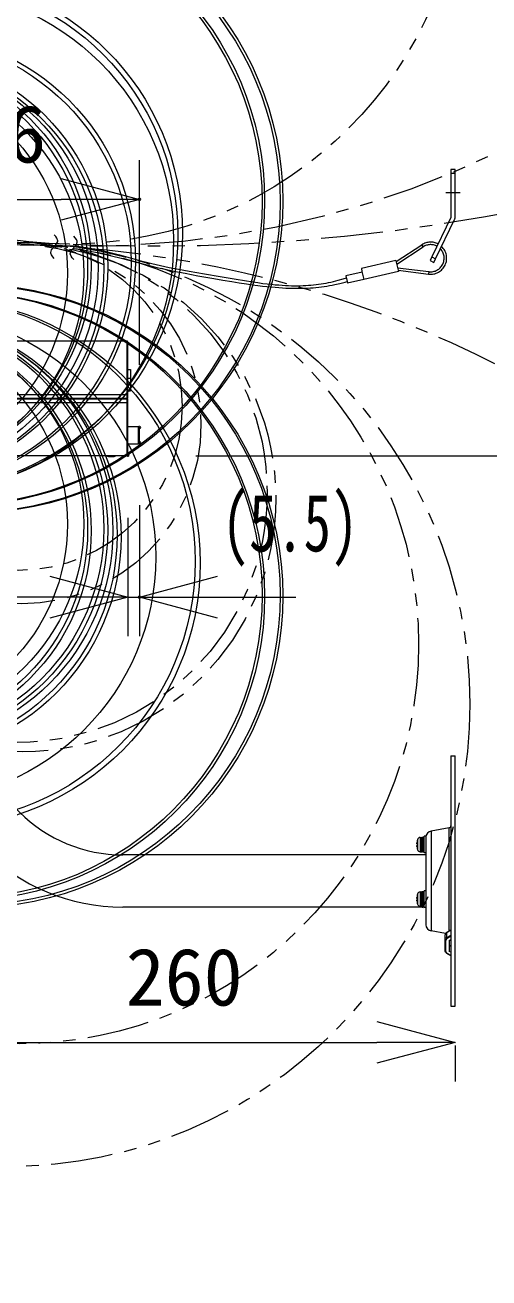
# Model space of a CAD drawing. Units: millimetres, scale not verified. Extents: x -63 to 77, y -56 to 158.
# Drawn here: x 12.29 to 27.14, y 4.72 to 44.75 of the extents above; entities that cross this region are included whole.
import ezdxf
from ezdxf.enums import TextEntityAlignment as Align

# ---------------------------------------------------------------- set-up
doc = ezdxf.new("R2010")
doc.units = ezdxf.units.MM
doc.header["$LTSCALE"] = 0.125
doc.header["$PDMODE"] = 32
doc.header["$PDSIZE"] = 0.0625
doc.linetypes.add('USER2', pattern=[31.75, 15.875, -3.175, 3.175, -3.175, 3.175, -3.175])
for name, color, linetype, lineweight in [('0-0_0', 7, 'Continuous', 20), ('0-5_SUNPO', 7, 'Continuous', 20), ('0-6_GAIKEI', 1, 'Continuous', 18)]:
    doc.layers.add(name, color=color, linetype=linetype, lineweight=lineweight)
doc.layers.add('0-1_Defpoints', color=7, linetype='Continuous')
doc.styles.add('ＭＳ ゴシック', font='')
doc.styles.get('ＭＳ ゴシック').set_extended_font_data('MS Gothic')

# ---------------------------------------------------------------- blocks, each defined once
blk = doc.blocks.new('_Open30')
at = {"layer": '0-0_0'}
blk.add_line((0, 0), (-1, 0), dxfattribs=at)
blk.add_lwpolyline([(-1, 0.26795), (0, 0), (-1, -0.26795)], dxfattribs=at)
blk = doc.blocks.new('D1')
at = {"layer": '0-5_SUNPO'}
for p, q in [((202.2268, 342.3471), (202.2268, 324.4943)), ((204.7268, 325.7443), (217.0525, 325.7443)), ((219.5525, 325.6478), (219.5525, 324.4943))]:
    blk.add_line(p, q, dxfattribs=at)
at = {"layer": '0-5_SUNPO', "xscale": 2.5, "yscale": 2.5, "rotation": 180}
blk.add_blockref('_Open30', (202.2268, 325.7443), dxfattribs=at)
at = {"layer": '0-5_SUNPO', "xscale": 2.5, "yscale": 2.5}
blk.add_blockref('_Open30', (219.5525, 325.7443), dxfattribs=at)
at = {"layer": '0-5_SUNPO', "style": 'ＭＳ ゴシック'}
blk.add_text('260', height=1.833, dxfattribs=at).set_placement((209.0146, 326.3693), align=Align.BOTTOM_LEFT)
blk = doc.blocks.new('D3')
at = {"layer": '0-5_SUNPO'}
for p, q in [((211.2528, 344.4809), (230.1524, 344.4809)), ((228.9024, 341.9809), (228.9024, 329.4009)), ((221.5525, 326.9009), (230.1524, 326.9009))]:
    blk.add_line(p, q, dxfattribs=at)
at = {"layer": '0-5_SUNPO', "xscale": 2.5, "yscale": 2.5}
for p, rotation in [((228.9024, 344.4809), 90), ((228.9024, 326.9009), 270)]:
    blk.add_blockref('_Open30', p, dxfattribs=dict(at, rotation=rotation))
at = {"layer": '0-5_SUNPO', "style": 'ＭＳ ゴシック'}
blk.add_text('264', height=1.833, rotation=90, dxfattribs=at).set_placement((228.2774, 333.8159), align=Align.BOTTOM_LEFT)
blk = doc.blocks.new('D5')
at = {"layer": '0-1_Defpoints'}
for p in [(209.4525, 344.9042), (209.0858, 344.5007), (209.4525, 339.9716)]:
    blk.add_point(p, dxfattribs=at)
at = {"layer": '0-5_SUNPO'}
for p, q in [((209.4525, 342.9042), (209.4525, 338.7216)), ((209.0858, 342.5007), (209.0858, 338.7216)), ((206.5858, 339.9716), (204.0858, 339.9716)), ((209.0858, 339.9716), (209.4525, 339.9716)), ((211.9525, 339.9716), (214.4525, 339.9716))]:
    blk.add_line(p, q, dxfattribs=at)
at = {"layer": '0-5_SUNPO', "xscale": 2.5, "yscale": 2.5}
blk.add_blockref('_Open30', (209.0858, 339.9716), dxfattribs=at)
at = {"layer": '0-5_SUNPO', "xscale": 2.5, "yscale": 2.5, "rotation": 180}
blk.add_blockref('_Open30', (209.4525, 339.9716), dxfattribs=at)
at = {"layer": '0-5_SUNPO', "style": 'ＭＳ ゴシック', "width": 0.7}
blk.add_text('(5.5)', height=1.833, dxfattribs=at).set_placement((212.0886, 340.8815), align=Align.BOTTOM_LEFT)
blk = doc.blocks.new('D6')
at = {"layer": '0-1_Defpoints'}
for p in [(209.4525, 352.6787), (199.7525, 347.4782), (209.4525, 345.3909)]:
    blk.add_point(p, dxfattribs=at)
at = {"layer": '0-5_SUNPO'}
for p, q in [((199.7525, 349.4782), (199.7525, 353.9287)), ((209.4525, 347.3909), (209.4525, 353.9287)), ((202.2525, 352.6787), (206.9525, 352.6787))]:
    blk.add_line(p, q, dxfattribs=at)
at = {"layer": '0-5_SUNPO', "xscale": 2.5, "yscale": 2.5, "rotation": 180}
blk.add_blockref('_Open30', (199.7525, 352.6787), dxfattribs=at)
at = {"layer": '0-5_SUNPO', "xscale": 2.5, "yscale": 2.5}
blk.add_blockref('_Open30', (209.4525, 352.6787), dxfattribs=at)
at = {"layer": '0-5_SUNPO', "style": 'ＭＳ ゴシック'}
blk.add_text('146', height=1.833, dxfattribs=at).set_placement((202.7275, 353.3037), align=Align.BOTTOM_LEFT)

msp = doc.modelspace()

# ---------------------------------------------------------------- linework, layer by layer
at = {"layer": '0-6_GAIKEI'}
for p, q in [((26.0518, 40.1403), (25.9185, 40.1403)), ((26.0518, 40.0069), (25.9185, 40.0069)), ((15.5651, 32.8303), (15.5651, 34.6536)), ((15.5851, 33.7536), (15.6698, 33.7536)), ((15.6698, 33.7536), (15.6698, 33.0669)), ((15.5851, 33.4736), (15.6685, 33.4736)), ((15.5851, 33.2736), (15.6685, 33.2736)), ((15.6685, 33.4736), (15.6685, 33.2736)), ((6.2851, 32.8303), (15.5851, 32.8303)), ((6.3051, 32.9536), (15.5651, 32.9536)), ((15.4852, 32.8103), (15.4843, 32.8303)), ((15.5185, 32.8103), (15.5176, 32.8303)), ((15.5851, 33.0669), (15.6698, 33.0669)), ((6.2851, 32.8103), (15.5851, 32.8103)), ((15.5651, 32.6869), (6.3051, 32.6869)), ((15.5651, 30.9869), (15.5651, 32.8103)), ((15.5851, 31.9303), (15.9185, 31.9303)), ((15.9185, 31.3769), (15.9185, 31.9303)), ((15.9518, 31.4103), (15.9518, 31.8969)), ((15.5851, 31.3769), (15.9185, 31.3769)), ((14.9618, 30.9727), (14.9618, 30.9732)), ((15.0051, 30.9665), (15.0149, 30.9657)), ((15.0318, 30.9665), (15.0318, 30.9732)), ((15.0718, 30.9665), (15.0718, 30.9732)), ((15.0985, 30.9665), (15.0887, 30.9656)), ((15.1418, 30.9727), (15.1418, 30.9732)), ((25.0651, 18.3003), (25.0651, 18.8336)), ((25.1185, 18.8336), (25.0651, 18.8336)), ((25.2837, 19.0013), (25.2837, 15.8126)), ((25.8634, 15.8084), (25.8634, 19.1035)), ((24.8409, 18.7036), (24.8414, 18.7036)), ((24.8414, 18.4303), (24.8409, 18.4303)), ((24.8458, 18.7232), (24.8458, 18.4106)), ((24.9372, 18.7971), (24.9844, 18.7995)), ((24.9372, 18.7971), (24.9372, 18.3368)), ((24.9851, 18.7996), (24.9844, 18.7995)), ((24.9844, 18.3343), (24.9844, 18.7995)), ((24.9985, 18.7936), (24.9985, 18.3403)), ((25.0051, 18.8003), (25.0051, 18.3336)), ((25.0585, 18.8003), (25.0051, 18.8003)), ((25.0585, 18.3336), (25.0585, 18.8003)), ((24.9372, 18.3368), (24.9844, 18.3343)), ((24.9851, 18.3343), (24.9844, 18.3343)), ((25.0585, 18.3336), (25.0051, 18.3336)), ((25.1185, 18.3003), (25.0651, 18.3003)), ((24.8409, 16.9636), (24.8414, 16.9636)), ((24.8458, 16.9832), (24.8458, 16.6706)), ((24.9372, 17.0571), (24.9844, 17.0595)), ((24.9372, 17.0571), (24.9372, 16.5968)), ((24.9851, 17.0596), (24.9844, 17.0595)), ((24.9844, 16.5943), (24.9844, 17.0595)), ((24.9985, 17.0536), (24.9985, 16.6003)), ((25.0051, 17.0603), (25.0051, 16.5936)), ((25.0585, 17.0603), (25.0051, 17.0603)), ((25.0585, 16.5936), (25.0585, 17.0603)), ((25.0651, 16.5603), (25.0651, 17.0936)), ((25.1185, 17.0936), (25.0651, 17.0936)), ((24.8414, 16.6903), (24.8409, 16.6903)), ((24.9372, 16.5968), (24.9844, 16.5943)), ((24.9851, 16.5943), (24.9844, 16.5943)), ((25.0585, 16.5936), (25.0051, 16.5936)), ((25.1185, 16.5603), (25.0651, 16.5603)), ((25.7318, 15.1725), (25.7318, 15.6816)), ((25.9185, 15.8363), (25.7794, 15.7538)), ((25.7821, 15.7602), (25.9185, 15.8411)), ((25.9185, 15.6435), (25.7923, 15.5686)), ((25.7518, 15.1583), (25.7518, 15.5072)), ((25.8651, 15.5072), (25.9185, 15.5388)), ((25.8651, 15.5072), (25.8651, 15.1583)), ((25.9185, 15.3152), (25.8651, 15.3469)), ((25.7923, 15.097), (25.9185, 15.0221)), ((25.9185, 15.1267), (25.8651, 15.1583))]:
    msp.add_line(p, q, dxfattribs=at)
at = {"layer": '0-6_GAIKEI', "linetype": 'USER2'}
for p, q in [((25.9185, 40.1403), (25.9185, 38.61)), ((26.0518, 38.61), (26.0518, 40.1403)), ((25.9171, 38.6042), (25.3091, 37.3465)), ((25.4292, 37.2885), (26.0372, 38.5462)), ((24.1647, 37.1938), (24.9864, 37.7334)), ((24.1839, 37.1107), (25.0304, 37.6665)), ((24.9864, 37.7334), (25.0084, 37.7)), ((25.0304, 37.6665), (25.0084, 37.7)), ((24.156, 37.2316), (23.0518, 36.9761)), ((24.156, 37.2316), (24.1771, 37.1403)), ((25.3091, 37.3465), (25.4292, 37.2885)), ((25.3712, 37.1684), (25.4292, 37.2885)), ((23.0789, 36.8591), (22.5593, 36.7389)), ((23.0518, 36.9761), (23.073, 36.8848)), ((23.073, 36.8848), (23.133, 36.6253)), ((24.2371, 36.8809), (23.133, 36.6253)), ((24.1771, 37.1403), (24.2371, 36.8809)), ((24.2091, 37.0018), (25.2137, 36.8744)), ((24.2284, 36.9187), (25.2036, 36.7951)), ((25.2036, 36.7951), (25.2087, 36.8347)), ((25.2137, 36.8744), (25.2087, 36.8347)), ((22.5594, 36.7389), (22.6098, 36.5193)), ((22.6101, 36.5194), (22.6134, 36.5051)), ((23.133, 36.6253), (22.6134, 36.5051))]:
    msp.add_line(p, q, dxfattribs=at)
at = {"layer": '0-6_GAIKEI', "color": 3}
msp.add_line((25.7518, 39.4069), (26.2185, 39.4069), dxfattribs=at)
at = {"layer": '0-6_GAIKEI', "color": 7}
for p, q in [((15.5651, 34.6536), (6.3051, 34.6536)), ((15.5851, 32.8303), (15.5851, 34.6336)), ((15.5851, 31.0069), (15.5851, 32.8103)), ((15.5651, 30.9869), (6.3051, 30.9869)), ((25.9185, 21.4069), (25.9185, 13.4069)), ((25.9185, 21.4069), (26.0518, 21.4069)), ((26.0518, 13.4069), (26.0518, 21.4069)), ((25.1185, 18.8336), (25.1185, 16.0095)), ((25.8634, 19.1035), (25.2837, 19.0013)), ((25.1185, 18.2403), (15.4185, 18.2403)), ((25.0651, 16.5736), (15.4185, 16.5736)), ((25.7486, 15.7306), (25.2837, 15.8126)), ((25.9185, 13.4069), (26.0518, 13.4069))]:
    msp.add_line(p, q, dxfattribs=at)
at = {"layer": '0-6_GAIKEI'}
for points in [[(13.2289, 37.2998), (13.182, 37.3533), (13.143, 37.4069), (13.1197, 37.4605), (13.1164, 37.4873), (13.143, 37.5676), (13.182, 37.6212), (13.2758, 37.7283), (13.3148, 37.7819), (13.3381, 37.8355), (13.3414, 37.8623), (13.3148, 37.9426), (13.2758, 37.9962), (13.2289, 38.0498)], [(13.8518, 37.2589), (13.8049, 37.3125), (13.7659, 37.3661), (13.7393, 37.4464), (13.7426, 37.4732), (13.7659, 37.5268), (13.8049, 37.5804), (13.8987, 37.6875), (13.9377, 37.7411), (13.9643, 37.8214), (13.961, 37.8482), (13.9377, 37.9018), (13.8987, 37.9554), (13.8518, 38.0089)], [(15.0318, 30.9665), (15.0318, 30.9664), (15.0316, 30.9662), (15.0314, 30.9661), (15.0309, 30.9658), (15.0293, 30.9656), (15.0258, 30.9653), (15.0114, 30.9659), (15.0051, 30.9665)], [(15.0718, 30.9665), (15.0718, 30.9664), (15.072, 30.9662), (15.0722, 30.9661), (15.0727, 30.9658), (15.0743, 30.9656), (15.0777, 30.9653), (15.0922, 30.9659), (15.0985, 30.9665)], [(24.8283, 18.6236), (24.827, 18.6016), (24.8272, 18.5937), (24.8276, 18.5914), (24.8278, 18.5907), (24.828, 18.5904), (24.8283, 18.5903), (24.8414, 18.5903)], [(24.8283, 18.5103), (24.827, 18.5322), (24.8272, 18.5402), (24.8277, 18.543)], [(24.8283, 18.5903), (24.8281, 18.5903), (24.828, 18.5904), (24.8278, 18.5908), (24.8275, 18.5917), (24.8271, 18.5947), (24.8275, 18.6147), (24.8283, 18.6236)], [(24.8414, 18.5436), (24.8283, 18.5436), (24.8281, 18.5435), (24.828, 18.5434), (24.8278, 18.5431), (24.8275, 18.5422), (24.8271, 18.5391), (24.8275, 18.5191), (24.8283, 18.5103)], [(24.8283, 16.8836), (24.827, 16.8616), (24.8272, 16.8537), (24.8276, 16.8514), (24.8278, 16.8507), (24.828, 16.8504), (24.8283, 16.8503), (24.8414, 16.8503)], [(24.8283, 16.8503), (24.8281, 16.8503), (24.828, 16.8504), (24.8278, 16.8508), (24.8275, 16.8517), (24.8271, 16.8548), (24.8275, 16.8747), (24.8283, 16.8836)], [(24.8283, 16.7703), (24.827, 16.7923), (24.8272, 16.8002), (24.8276, 16.8025), (24.8278, 16.8032), (24.828, 16.8035), (24.8283, 16.8036)], [(24.8414, 16.8036), (24.8283, 16.8036), (24.8281, 16.8035), (24.828, 16.8034), (24.8278, 16.8031), (24.8275, 16.8022), (24.8271, 16.7991), (24.8275, 16.7791), (24.8283, 16.7703)], [(25.7821, 15.7602), (25.7654, 15.7484), (25.7518, 15.7347), (25.7416, 15.7196), (25.7343, 15.701), (25.7318, 15.6816)], [(25.7794, 15.7538), (25.7794, 15.5935), (25.9185, 15.6761)], [(25.9185, 15.0129), (25.7821, 15.0939), (25.7654, 15.1057), (25.7518, 15.1194), (25.7416, 15.1345), (25.7343, 15.1531), (25.7318, 15.1725)]]:
    msp.add_lwpolyline(points, dxfattribs=at)
at = {"layer": '0-6_GAIKEI', "linetype": 'USER2'}
for points in [[(13.8985, 37.6923), (13.937, 37.6883), (14.0369, 37.6765), (14.2354, 37.6489), (14.4339, 37.616), (14.6347, 37.5775), (14.8419, 37.5323), (15.0638, 37.4788), (15.3172, 37.4126), (15.6528, 37.3206), (16.0007, 37.2255), (16.1751, 37.1797), (16.35, 37.1357), (16.4881, 37.1025), (16.6265, 37.0706), (16.9015, 37.0113), (17.198, 36.9526), (17.5476, 36.8882), (18.0319, 36.8035), (18.5364, 36.7168), (19.0427, 36.6312), (19.3092, 36.5879), (19.5766, 36.5467), (19.7406, 36.5232), (19.9048, 36.5014), (20.0387, 36.485), (20.1728, 36.4702), (20.2904, 36.4586), (20.408, 36.4485), (20.515, 36.4407), (20.6219, 36.4343), (20.7213, 36.4298), (20.8205, 36.4267), (20.9142, 36.4252), (21.0077, 36.425), (21.097, 36.4262), (21.1861, 36.4288), (21.272, 36.4327), (21.3576, 36.4379), (21.4408, 36.4444)], [(13.8352, 37.6181), (14.0684, 37.583), (14.3081, 37.5416), (14.5492, 37.4946), (14.797, 37.4409), (15.0626, 37.3782), (15.3716, 37.3003), (15.8185, 37.1838), (16.1063, 37.11), (16.3949, 37.0391), (16.5607, 37.0001), (16.7269, 36.9625), (17.056, 36.8921), (17.4116, 36.8212), (17.8263, 36.7435), (18.337, 36.6528), (18.6229, 36.6039), (18.9096, 36.5565), (19.1436, 36.5193), (19.3782, 36.4838), (19.5573, 36.4582), (19.7367, 36.4342), (19.8849, 36.4159), (20.0332, 36.3991), (20.163, 36.3858), (20.2928, 36.3741), (20.4103, 36.3648), (20.5278, 36.357), (20.6366, 36.3511), (20.7453, 36.3467), (20.8476, 36.3439), (20.9498, 36.3425), (21.0471, 36.3426), (21.1442, 36.344), (21.2376, 36.3468), (21.3309, 36.3509), (21.4213, 36.3562), (21.5116, 36.3629), (21.5997, 36.3708), (21.6877, 36.3801)], [(25.3091, 37.3465), (25.2511, 37.2264), (25.3712, 37.1684)], [(21.4408, 36.4444), (21.5238, 36.4522), (21.6048, 36.4611), (21.6858, 36.4714), (21.7653, 36.4829), (21.8448, 36.4958), (21.9233, 36.5098), (22.0016, 36.5252), (22.0794, 36.5418), (22.157, 36.5598), (22.3114, 36.5996), (22.4653, 36.6449), (22.5729, 36.6798)], [(21.6877, 36.3801), (21.7742, 36.3905), (21.8605, 36.4023), (21.9458, 36.4153), (22.031, 36.4296), (22.1156, 36.4452), (22.2001, 36.4621), (22.3683, 36.4999), (22.5359, 36.543), (22.6002, 36.5611)]]:
    msp.add_lwpolyline(points, dxfattribs=at)
for centre, radius in [((16.3492, 97.9791), 60.2944), ((14.2647, 67.8423), 30.1578), ((13.7105, 50.4014), 12.6436), ((11.2685, 2.1275), 35.6253), ((11.7511, 23.0539), 14.772), ((12.1189, 24.9723), 12.7646), ((12.044, 29.8263), 7.9932), ((12.212, 29.6344), 8.1017), ((12.1867, 32.0002), 5.7357), ((12.0739, 32.5735), 5.2459)]:
    msp.add_circle(centre, radius, dxfattribs=at)
at = {"layer": '0-6_GAIKEI'}
for centre, radius in [((10.2337, 39.138), 9.7253), ((10.5787, 39.1278), 9.9598), ((10.5458, 39.0959), 9.911), ((10.201, 39.1063), 9.6767), ((9.0906, 38.1103), 8.2357), ((9.0331, 38.0532), 8.1476), ((9.0069, 37.8727), 8.0404), ((8.5813, 37.2268), 7.2441), ((8.5266, 37.1794), 7.1651), ((7.7701, 37.0487), 6.641), ((7.9376, 37.028), 6.696), ((8.1001, 37.0232), 6.8385), ((8.0502, 36.978), 6.7636), ((7.7266, 37.0029), 6.5699), ((7.7063, 36.829), 6.4659), ((7.3869, 36.8304), 6.2646), ((10.5787, 26.5127), 9.9598), ((10.5458, 26.5446), 9.911), ((10.2337, 26.5026), 9.7253), ((10.201, 26.5342), 9.6767), ((9.4402, 27.5644), 8.4521), ((9.3759, 27.6207), 8.3599), ((8.6622, 27.763), 7.8126), ((7.7701, 28.5918), 6.641), ((7.7063, 28.8116), 6.4659), ((8.3047, 28.4065), 7.0586), ((8.1001, 28.6173), 6.8385), ((8.2555, 28.4541), 6.9831), ((8.0502, 28.6625), 6.7636), ((8.211, 28.5967), 6.8913), ((7.3869, 28.8102), 6.2646), ((7.7266, 28.6376), 6.5699)]:
    msp.add_circle(centre, radius, dxfattribs=at)
at = {"layer": '0-6_GAIKEI', "linetype": 'USER2'}
for centre, radius, start, end in [((25.9051, 38.61), 0.0133, 334.20001, 0), ((25.9051, 38.61), 0.1467, 334.20001, 0.00001), ((25.2682, 37.3043), 0.5133, 62.13627, 123.29211), ((25.2682, 37.3043), 0.4333, 61.75499, 123.29211), ((25.2682, 37.3043), 0.5133, 262.77215, 46.99804), ((25.2682, 37.3043), 0.4333, 262.77215, 43.69196)]:
    msp.add_arc(centre, radius, start, end, dxfattribs=at)
at = {"layer": '0-6_GAIKEI', "color": 7}
for centre, radius, start, end in [((15.5651, 34.6336), 0.02, 0, 90), ((15.5651, 31.0069), 0.02, 270, 0), ((15.4185, 22.9069), 6.3333, 179.99999, 270), ((15.4185, 22.9069), 4.6667, 179.99999, 270), ((25.3185, 18.8043), 0.2, 100, 179.797), ((25.8518, 19.1692), 0.0667, 280, 0), ((25.3185, 16.0095), 0.2, 179.99999, 260)]:
    msp.add_arc(centre, radius, start, end, dxfattribs=at)
at = {"layer": '0-6_GAIKEI'}
for centre, radius, start, end in [((15.9185, 31.8969), 0.0333, 0, 90), ((15.9185, 31.4103), 0.0333, 270, 0), ((15.0518, 31.4136), 0.45, 251.46794, 258.46233), ((15.0518, 31.4136), 0.4496, 258.45065, 264.04084), ((15.0518, 31.4136), 0.4495, 258.45041, 264.04101), ((15.0249, 31.0015), 0.0362, 267.58095, 279.05344), ((15.0518, 31.4135), 0.4408, 267.39957, 272.60043), ((15.0786, 31.0015), 0.0362, 260.94376, 272.42637), ((15.0518, 31.4136), 0.4495, 275.95899, 281.54958), ((15.0518, 31.4136), 0.45, 281.53767, 288.53206), ((25.4251, 18.5669), 0.5996, 166.82357, 174.57653), ((25.4251, 18.5669), 0.5996, 185.42347, 193.17643), ((25.4251, 18.5669), 0.6, 164.89936, 166.83372), ((25.4251, 18.5669), 0.5842, 177.71107, 182.28893), ((25.4251, 18.5669), 0.6, 193.16628, 195.10064), ((24.9424, 18.6972), 0.1, 93, 164.89936), ((24.9851, 18.7862), 0.0133, 0, 90), ((25.0051, 18.7936), 0.00667, 90, 179.99999), ((25.0585, 18.7936), 0.00667, 0, 90), ((24.9424, 18.4367), 0.1, 195.10064, 267), ((24.9851, 18.3477), 0.0133, 270, 0), ((25.0051, 18.3403), 0.00667, 179.99999, 270), ((25.0585, 18.3403), 0.00667, 270, 0), ((25.4251, 16.8269), 0.5996, 166.82357, 174.57653), ((25.4251, 16.8269), 0.6, 164.89936, 166.83372), ((25.4251, 16.8269), 0.5842, 177.71107, 182.28893), ((24.9424, 16.9572), 0.1, 93, 164.89936), ((24.9851, 17.0462), 0.0133, 0, 90), ((25.0051, 17.0536), 0.00667, 90, 180), ((25.0585, 17.0536), 0.00667, 0, 90), ((25.4251, 16.8269), 0.5996, 185.42347, 193.17643), ((25.4251, 16.8269), 0.6, 193.16628, 195.10064), ((24.9424, 16.6967), 0.1, 195.10064, 267), ((24.9851, 16.6077), 0.0133, 270, 0), ((25.0051, 16.6003), 0.00667, 179.99999, 270), ((25.0585, 16.6003), 0.00667, 270, 0)]:
    msp.add_arc(centre, radius, start, end, dxfattribs=at)
for centre, major_axis, ratio, start_param, end_param in [((15.5651, 32.9527), (0.02, 0), 0.043619, 0, 1.5707963), ((15.5651, 32.6878), (-0.02, 0), 0.043619, 1.5707963, 3.1415927), ((25.8651, 15.6816), (0.1333, 0), 0.707107, 2.2690372, 3.1415927), ((25.7923, 15.743), (-0.0102, 0.0172), 0.454579, 6.2830899, 6.9368318), ((25.8651, 15.5213), (-0.1333, 0), 0.707107, 5.4106299, 6.2831853), ((25.7518, 15.5213), (0.02, 0), 0.707107, 3.1415927, 4.712389), ((25.8651, 15.5072), (-0.1133, 0), 0.707107, 5.4106299, 6.2831853), ((25.7923, 15.5827), (-0.0102, 0.0172), 0.454579, 0.6536465, 2.2244428), ((25.9385, 15.3328), (-0.02, 0), 0.707107, 0, 0.0489997), ((25.7518, 15.1725), (-0.02, 0), 0.707107, 6.2831853, 7.8539816), ((25.8651, 15.1583), (-0.1133, 0), 0.707107, 6.2831853, 7.1557407), ((25.7923, 15.1111), (0.0102, 0.0172), 0.454579, 3.141688, 4.0587425), ((25.9385, 15.0028), (-0.02, 0), 0.707107, 6.2831853, 6.3376844)]:
    msp.add_ellipse(centre, major_axis=major_axis, ratio=ratio, start_param=start_param, end_param=end_param, dxfattribs=at)

# ---------------------------------------------------------------- block references
at = {"layer": '0-5_SUNPO'}
for name in ['D6', 'D5', 'D3', 'D1']:
    msp.add_blockref(name, (-193.5007, -313.4939), dxfattribs=at)

doc.saveas('drawing.dxf')
